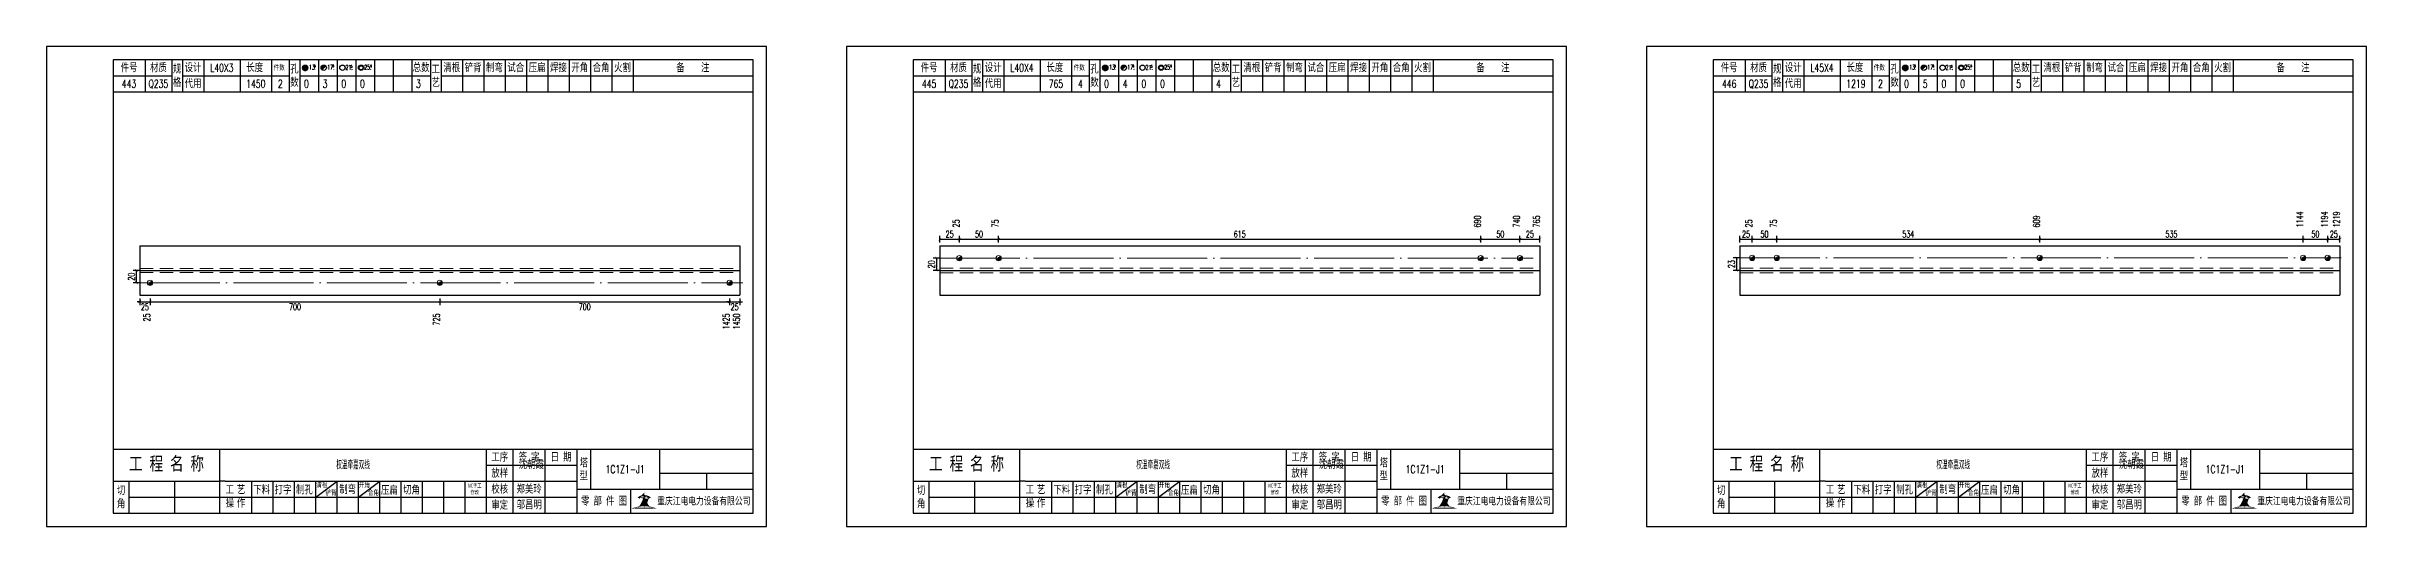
# Model space of a CAD drawing. Header units: millimetres. Extents: x -524 to 9570, y -2481 to 180.
# Drawn here: x 8100 to 8970, y -1800 to -1620 of the extents above; entities that cross this region are included whole.
import ezdxf
from ezdxf.enums import TextEntityAlignment as Align

# ---------------------------------------------------------------- set-up
doc = ezdxf.new("R2010")
doc.units = ezdxf.units.MM
doc.header["$LTSCALE"] = 20
doc.header["$PDMODE"] = 1
doc.linetypes.add('DASHDOT2X', pattern=[1.75, 1.5, -0.125, 0, -0.125])
doc.linetypes.add('HIDDEN', pattern=[0.375, 0.25, -0.125])
for name, color, linetype, lineweight in [('1', 7, 'Continuous', 25), ('11', 1, 'Continuous', 13), ('2', 1, 'HIDDEN', 13), ('5', 7, 'Continuous', 13), ('7', 3, 'DASHDOT2X', 13)]:
    doc.layers.add(name, color=color, linetype=linetype, lineweight=lineweight)
doc.styles.get("Standard").update_dxf_attribs({"font": 'simplex', "width": 0.7, "bigfont": 'gbhzfs.shx'})
doc.styles.add('SYMBOL_TXT', font='txt.shx', dxfattribs={"width": 0.6})
doc.styles.add('TITLE_TXT', font='simplex.shx', dxfattribs={"width": 0.75, "height": 2.5, "bigfont": 'gbhzfs.shx'})
doc.dimstyles.new('dimStyle4', dxfattribs={"dimtxt": 2.5, "dimasz": 1, "dimexe": 1.25, "dimexo": 0, "dimgap": 0.63, "dimtad": 2, "dimzin": 0, "dimdsep": 46, "dimtxsty": 'standard', "dimblk": 'ARCHTICK', "dimblk1": 'ARCHTICK', "dimblk2": 'ARCHTICK', "dimcen": 0.09, "dimadec": 0, "dimazin": 0, "dimtfac": 1, "dimtdec": 1, "dimtix": 1, "dimtmove": 2, "dimatfit": 3, "dimfxl": 0, "dimtolj": 1, "dimtzin": 0, "dimarcsym": 0})
doc.dimstyles.get("Standard").update_dxf_attribs({"dimtxt": 2.5, "dimasz": 1, "dimexe": 1.25, "dimexo": 0, "dimgap": 0.63, "dimtad": 1, "dimzin": 0, "dimdsep": 46, "dimtxsty": 'standard', "dimblk": 'ARCHTICK', "dimblk1": 'ARCHTICK', "dimblk2": 'ARCHTICK', "dimcen": 0.09, "dimadec": 0, "dimazin": 0, "dimtfac": 1, "dimtdec": 1, "dimtix": 1, "dimtmove": 2, "dimatfit": 3, "dimfxl": 0, "dimtolj": 1, "dimtzin": 0, "dimarcsym": 0})
pattern_1 = [(0, (-3, 0), (0, 0.0125), [])]

# ---------------------------------------------------------------- blocks, each defined once
blk = doc.blocks.new('M12_HOLE')
h = blk.add_hatch()
h.set_pattern_fill('LINE', scale=0.1, style=0)
h.set_pattern_definition(pattern_1)
h.paths.add_polyline_path([(-5, 0, 1), (-1, 0, 1)])
at = {"color": 7}
blk.add_circle((-3, 0), 2, dxfattribs=at)
at = {"color": 7, "attachment_point": 1, "style": 'SYMBOL_TXT'}
for s, insert, char_height, width in [('13\\f??|b0|i0|c0|p54;.', (-0.1, 2.1), 3.5, 5.707), ('5', (3.7, 2.3), 1.8, 2.931)]:
    blk.add_mtext(s, dxfattribs=dict(at, insert=insert, char_height=char_height, width=width))
blk = doc.blocks.new('M16_HOLE')
h = blk.add_hatch()
h.set_pattern_fill('LINE', scale=0.1, style=0)
h.set_pattern_definition(pattern_1)
h.paths.add_polyline_path([(-1.6, 1.4, 0.668179), (-5, 0, 0.198912), (-4.4, -1.4)])
at = {"color": 7}
blk.add_circle((-3, 0), 2, dxfattribs=at)
at = {"color": 7, "attachment_point": 1, "style": 'SYMBOL_TXT'}
for s, insert, char_height, width in [('17.', (-0.4, 2.1), 3.5, 6.316), ('5', (3.6, 2.3), 1.8, 1.822)]:
    blk.add_mtext(s, dxfattribs=dict(at, insert=insert, char_height=char_height, width=width))
blk = doc.blocks.new('M20_HOLE')
at = {"color": 7}
blk.add_circle((-3, 0), 2, dxfattribs=at)
at = {"color": 7, "attachment_point": 1, "style": 'SYMBOL_TXT'}
for s, insert, char_height, width in [('21.', (-0.7, 2), 3.5, 6.074), ('5', (3.3, 2), 1.8, 1.458)]:
    blk.add_mtext(s, dxfattribs=dict(at, insert=insert, char_height=char_height, width=width))
blk = doc.blocks.new('M24_HOLE')
at = {"color": 7}
for radius in [2, 1.5]:
    blk.add_circle((-3, 0), radius, dxfattribs=at)
at = {"color": 7, "attachment_point": 1, "style": 'SYMBOL_TXT'}
for s, insert, char_height, width in [('25.', (-0.7, 2.1), 3.5, 2.429), ('5', (3.9, 2.3), 1.8, 1.944)]:
    blk.add_mtext(s, dxfattribs=dict(at, insert=insert, char_height=char_height, width=width))
blk = doc.blocks.new('A$C1E394B87')
for p, q in [((270, 180), (0, 180)), ((0, 180), (0, 0)), ((270, 0), (270, 180)), ((0, 0), (270, 0))]:
    blk.add_line(p, q)
blk = doc.blocks.new('JgCard')
h = blk.add_hatch(color=256)
edge = h.paths.add_edge_path()
edge.add_arc((223.8, -21.85), 29.01, 79.81717, 89.27813)
edge.add_arc((224.53, -21.85), 29.01, 90.72187, 100.18283)
edge.add_arc((224.03, -3.83), 11.51, 89.30709, 113.69599, ccw=False)
edge.add_arc((224.31, -3.83), 11.51, 66.30401, 90.69291, ccw=False)
edge = h.paths.add_edge_path()
edge.add_arc((233.03, 13.18), 8.87, 191.52082, 219.69652)
edge.add_arc((215.3, 13.18), 8.87, 320.30348, 348.47918)
edge.add_arc((214.03, 11.43), 10.13, 338.13012, 359.91542)
edge.add_arc((234.3, 11.43), 10.13, 180.08458, 201.86988)
edge.add_line((225.94, 10.91), (225.66, 10.36))
edge.add_arc((224.17, 7.85), 3.96, 91.41975, 127.48272)
edge.add_arc((215.3, 13.18), 8.87, 351.08601, 357.28671)
edge.add_line((222.4, 10.91), (222.68, 10.36))
edge.add_line((222.68, 10.36), (221.77, 10.86))
edge.add_line((225.66, 10.36), (226.57, 10.86))
edge.add_arc((224.23, 7.88), 3.54, 93.80568, 121.28944)
edge.add_arc((224.1, 7.88), 3.54, 58.71056, 86.19432)
edge.add_arc((224.17, 7.85), 3.96, 52.53024, 88.60436)
edge.add_arc((233.03, 13.18), 8.87, 182.71329, 188.91372)
edge.add_line((224.17, 11.45), (224.17, 11.42))
blk.add_hatch(color=256).paths.add_polyline_path([(224.17, 11.42, 0.095344), (224.9, 7.66, -0.02858), (226.2, 7.52, -0.123563), (224.34, 11.41, -0.120499), (225.94, 10.91), (225.66, 10.36), (226.57, 10.86, 0.540242), (226.58, 10.99, 0.158716), (224.26, 11.81, -0.027061), (224.17, 12.76, -0.027062), (224.07, 11.81, 0.158666), (221.76, 10.99, 0.540176), (221.77, 10.86, -0.000006), (221.77, 10.86), (222.68, 10.36), (222.4, 10.91, -0.120499), (224, 11.41, -0.123563), (222.13, 7.52, -0.02858), (223.44, 7.66, 0.095344)])
for p, q in [((265, 175), (25, 175)), ((25, 175), (25, 5)), ((37, 175), (37, 163)), ((47, 175), (47, 163)), ((51, 175), (51, 163)), ((59, 175), (59, 163)), ((72.61, 175), (72.61, 163)), ((84.44, 175), (84.44, 163)), ((91, 175), (91, 163)), ((95, 175), (95, 163)), ((102, 175), (102, 163)), ((109, 175), (109, 163)), ((116, 175), (116, 163)), ((123, 175), (123, 163)), ((130, 175), (130, 163)), ((137, 175), (137, 163)), ((144, 175), (144, 163)), ((148, 175), (148, 163)), ((156, 175), (156, 163)), ((164, 175), (164, 163)), ((172, 175), (172, 163)), ((180, 175), (180, 163)), ((188, 175), (188, 163)), ((196, 175), (196, 163)), ((204, 175), (204, 163)), ((212, 175), (212, 163)), ((220, 175), (220, 163)), ((265, 5), (265, 175)), ((25, 169), (47, 169)), ((51, 169), (91, 169)), ((95, 169), (144, 169)), ((148, 169), (265, 169)), ((25, 163), (265, 163)), ((25, 29), (265, 29)), ((65, 17), (65, 29)), ((165, 5), (165, 29)), ((175, 5), (175, 29)), ((187, 5), (187, 29)), ((199, 5), (199, 29)), ((204, 29), (204, 14)), ((230, 14), (230, 29)), ((165, 23), (199, 23)), ((230, 20), (265, 20)), ((247.5, 20), (247.5, 14)), ((25, 17), (65, 17)), ((31, 5), (31, 17)), ((31, 11), (65, 11)), ((48, 17), (48, 5)), ((65, 5), (65, 17)), ((67, 17), (65, 17)), ((65, 11), (165, 11)), ((67, 17), (165, 17)), ((77, 5), (77, 17)), ((85, 5), (85, 17)), ((93, 5), (93, 17)), ((101, 5), (101, 17)), ((101, 11), (109, 17)), ((109, 5), (109, 17)), ((117, 5), (117, 17)), ((117, 11), (125, 17)), ((125, 5), (125, 17)), ((133, 5), (133, 17)), ((141, 5), (141, 17)), ((149, 5), (149, 17)), ((157, 5), (157, 17)), ((165, 17), (199, 17)), ((165, 11), (199, 11)), ((199, 14), (265, 14)), ((219.08, 14), (219.08, 5)), ((25, 5), (265, 5))]:
    blk.add_line(p, q)
blk.add_lwpolyline([(96.03, 171.99, -1), (98.03, 171.99, -1)], format="xyb", close=True)
for p in [(65.81, 166), (145, 96)]:
    blk.add_point(p)
blk.add_blockref('A$C1E394B87', (0, 0))
at = {"xscale": 0.5, "yscale": 0.5, "zscale": 0.5}
for name, p in [('M12_HOLE', (98.53, 171.99)), ('M16_HOLE', (105.5, 172)), ('M20_HOLE', (112.5, 172)), ('M24_HOLE', (119.5, 172))]:
    blk.add_blockref(name, p, dxfattribs=at)
at = {"attachment_point": 5, "style": 'TITLE_TXT'}
for s, insert, char_height, width in [('{\\fSimHei|b0|i0|c134|p2;件号}', (31, 172), 3, 15), ('{\\fSimHei|b0|i0|c134|p2;材质}', (42, 172), 3, 8), ('{\\fSimHei|b0|i0|c134|p2;设计}', (55, 172), 3, 8), ('{\\fSimHei|b0|i0|c134|p2;长度}', (78.12, 172.05), 3, 8), ('{\\fSimHei|b0|i0|c134|p2;总数}', (140.5, 172), 3, 7), ('{\\fSimHei|b0|i0|c134|p2;清根}', (152, 172), 3, 8), ('{\\fSimHei|b0|i0|c134|p2;铲背}', (160, 172), 3, 8), ('{\\fSimHei|b0|i0|c134|p2;制弯}', (168, 172), 3, 8), ('{\\fSimHei|b0|i0|c134|p2;试合}', (176, 172), 3, 8), ('{\\fSimHei|b0|i0|c134|p2;压扁}', (184, 172), 3, 8), ('{\\fSimHei|b0|i0|c134|p2;焊接}', (192, 172), 3, 8), ('{\\fSimHei|b0|i0|c134|p2;开角}', (200, 172), 3, 8), ('{\\fSimHei|b0|i0|c134|p2;合角}', (208, 172), 3, 8), ('{\\fSimHei|b0|i0|c134|p2;火割}', (216, 172), 3, 8), ('{\\fSimHei|b0|i0|c134|p2;备    注}', (242.4, 171.98), 3, 22), ('{\\fSimHei|b0|i0|c134|p2;规格}', (49, 169), 3, 4), ('{\\fSimHei|b0|i0|c134|p2;代用}', (55, 166), 3, 8), ('{\\fSimHei|b0|i0|c134|p2;件数}', (87.3, 172), 2, 8.8244), ('{\\fSimHei|b0|i0|c134|p2;孔数}', (93, 169), 3, 4), ('{\\fSimHei|b0|i0|c134|p2;工\\P艺}', (146, 169), 3, 4), ('{\\fSimHei|b0|i0|c134|p2;工 程 名 称}', (45.04, 23.34), 5, 47.3333), ('{\\fSimHei|b0|i0|c134|p2;工序}', (170, 26), 3, 10), ('{\\fSimHei|b0|i0|c134|p2;签 字}', (181, 26), 3, 12), ('{\\fSimHei|b0|i0|c134|p2;日 期}', (193, 26), 3, 12), ('{\\fSimHei|b0|i0|c134|p2;放样}', (170, 20), 3, 10), ('{\\fSimHei|b0|i0|c134|p2;^I沈朝霞}', (181.05, 23.28), 3, 12), ('{\\fSimHei|b0|i0|c134|p2;塔\\P型}', (201.5, 21.5), 3, 5), ('{\\fSimHei|b0|i0|c134|p2;切\\P角}', (28, 11), 3, 6), ('{\\fSimHei|b0|i0|c134|p2;工\\P操}', (68.78, 11.3), 3, 6), ('{\\fSimHei|b0|i0|c134|p2;艺\\P作}', (73.01, 11.3), 3, 6), ('{\\fSimHei|b0|i0|c134|p2;下料}', (80.74, 13.75), 3, 8), ('{\\fSimHei|b0|i0|c134|p2;打字}', (88.74, 13.75), 3, 8), ('{\\fSimHei|b0|i0|c134|p2;制孔}', (96.74, 13.75), 3, 8), ('{\\fSimHei|b0|i0|c134|p2;清根}', (103.31, 15.56), 2, 8), ('{\\fSimHei|b0|i0|c134|p2;铲背}', (106.7, 12.58), 2, 8), ('{\\fSimHei|b0|i0|c134|p2;制弯}', (112.95, 13.87), 3, 8), ('{\\fSimHei|b0|i0|c134|p2;开角}', (119.21, 15.54), 2, 8), ('{\\fSimHei|b0|i0|c134|p2;合角}', (122.6, 12.68), 2, 8), ('{\\fSimHei|b0|i0|c134|p2;压扁}', (128.59, 13.57), 3, 8), ('{\\fSimHei|b0|i0|c134|p2;切角}', (136.9, 13.69), 3, 8), ('{\\fSimHei|b0|i0|c134|p2;NC手工修改}', (160.63, 14.06), 1.5, 6.2041), ('{\\fSimHei|b0|i0|c134|p2;校核}', (170, 14), 3, 10), ('{\\fSimHei|b0|i0|c134|p2;审定}', (170, 8), 3, 10), ('{\\fSimHei|b0|i0|c134|p2;郑美玲}', (181, 14), 3, 12), ('{\\fSimHei|b0|i0|c134|p2;邬昌明}', (181.04, 8.12), 3, 12), ('{\\fSimHei|b0|i0|c134|p2;零 部 件 图}', (209.08, 9.5), 3, 30.7613), ('{\\fSimHei|b0|i0|c134|p2;重庆江电电力设备有限公司}', (246.51, 9.48), 2.772, 63.294)]:
    blk.add_mtext(s, dxfattribs=dict(at, insert=insert, char_height=char_height, width=width))
blk = doc.blocks.new('M16')
for p, q in [((-0.71, -0.71), (0.71, 0.71)), ((-0.4, 0), (0.4, 0)), ((0, 0.4), (0, -0.4))]:
    blk.add_line(p, q)
blk.add_circle((0, 0), 1)
for radius in [0.8, 0.6, 0.4, 0.2]:
    blk.add_arc((0, 0), radius, 225, 45)
blk = doc.blocks.new('_ArchTick')
at = {"color": 0, "linetype": 'ByBlock', "const_width": 0.15}
blk.add_lwpolyline([(-0.5, -0.5), (0.5, 0.5)], dxfattribs=at)
blk = doc.blocks.new('*D1356')
at = {"layer": '11', "color": 0, "lineweight": -2}
for p, q in [((8135, -1715.75), (8134, -1715.75)), ((8135, -1714.5), (8135, -1717)), ((8135, -1715.75), (8138.88, -1715.75)), ((8138.88, -1714.5), (8138.88, -1717)), ((8138.88, -1715.75), (8139.88, -1715.75))]:
    blk.add_line(p, q, dxfattribs=at)
at = {"layer": 'Defpoints', "color": 0}
for p in [(8135, -1714.5), (8138.88, -1714.5), (8138.88, -1715.75)]:
    blk.add_point(p, dxfattribs=at)
at = {"layer": '11', "color": 0, "lineweight": -2}
blk.add_blockref('_ArchTick', (8135, -1715.75), dxfattribs=at)
at = {"layer": '11', "color": 0, "lineweight": -2, "rotation": 180}
blk.add_blockref('_ArchTick', (8138.88, -1715.75), dxfattribs=at)
at = {"layer": '11', "color": 0, "insert": (8136.94, -1717.63), "char_height": 2.5, "attachment_point": 5}
blk.add_mtext('\\A1;25', dxfattribs=at)
blk = doc.blocks.new('*D1357')
at = {"layer": '11', "color": 0, "lineweight": -2}
for p, q in [((8138.88, -1714.5), (8138.88, -1717)), ((8138.88, -1715.75), (8247.54, -1715.75)), ((8247.54, -1714.5), (8247.54, -1717))]:
    blk.add_line(p, q, dxfattribs=at)
at = {"layer": 'Defpoints', "color": 0}
for p in [(8138.88, -1714.5), (8247.54, -1714.5), (8247.54, -1715.75)]:
    blk.add_point(p, dxfattribs=at)
at = {"layer": '11', "color": 0, "lineweight": -2, "rotation": 180}
blk.add_blockref('_ArchTick', (8138.88, -1715.75), dxfattribs=at)
at = {"layer": '11', "color": 0, "lineweight": -2}
blk.add_blockref('_ArchTick', (8247.54, -1715.75), dxfattribs=at)
at = {"layer": '11', "color": 0, "insert": (8193.21, -1717.63), "char_height": 2.5, "attachment_point": 5}
blk.add_mtext('\\A1;700', dxfattribs=at)
blk = doc.blocks.new('*D1358')
at = {"layer": '11', "color": 0, "lineweight": -2}
for p, q in [((8247.54, -1714.5), (8247.54, -1717)), ((8247.54, -1715.75), (8356.19, -1715.75)), ((8356.19, -1714.5), (8356.19, -1717))]:
    blk.add_line(p, q, dxfattribs=at)
at = {"layer": 'Defpoints', "color": 0}
for p in [(8247.54, -1714.5), (8356.19, -1714.5), (8356.19, -1715.75)]:
    blk.add_point(p, dxfattribs=at)
at = {"layer": '11', "color": 0, "lineweight": -2, "rotation": 180}
blk.add_blockref('_ArchTick', (8247.54, -1715.75), dxfattribs=at)
at = {"layer": '11', "color": 0, "lineweight": -2}
blk.add_blockref('_ArchTick', (8356.19, -1715.75), dxfattribs=at)
at = {"layer": '11', "color": 0, "insert": (8301.86, -1717.63), "char_height": 2.5, "attachment_point": 5}
blk.add_mtext('\\A1;700', dxfattribs=at)
blk = doc.blocks.new('*D1359')
at = {"layer": '11', "color": 0, "lineweight": -2}
for p, q in [((8356.19, -1715.75), (8355.19, -1715.75)), ((8356.19, -1714.5), (8356.19, -1717)), ((8356.19, -1715.75), (8360, -1715.75)), ((8360, -1714.5), (8360, -1717)), ((8360, -1715.75), (8361, -1715.75))]:
    blk.add_line(p, q, dxfattribs=at)
at = {"layer": 'Defpoints', "color": 0}
for p in [(8356.19, -1714.5), (8360, -1714.5), (8360, -1715.75)]:
    blk.add_point(p, dxfattribs=at)
at = {"layer": '11', "color": 0, "lineweight": -2}
blk.add_blockref('_ArchTick', (8356.19, -1715.75), dxfattribs=at)
at = {"layer": '11', "color": 0, "lineweight": -2, "rotation": 180}
blk.add_blockref('_ArchTick', (8360, -1715.75), dxfattribs=at)
at = {"layer": '11', "color": 0, "insert": (8358.1, -1717.63), "char_height": 2.5, "attachment_point": 5}
blk.add_mtext('\\A1;25', dxfattribs=at)
blk = doc.blocks.new('*D1366')
at = {"layer": '1', "color": 0, "lineweight": -2}
for p, q in [((8434.75, -1699.38), (8432.5, -1699.38)), ((8434.75, -1704), (8432.5, -1704)), ((8433.75, -1699.38), (8433.75, -1704))]:
    blk.add_line(p, q, dxfattribs=at)
at = {"layer": 'Defpoints', "color": 0}
for p in [(8433.75, -1704), (8434.75, -1699.38), (8434.75, -1704)]:
    blk.add_point(p, dxfattribs=at)
at = {"layer": '1', "color": 0, "lineweight": -2}
for p, rotation in [((8433.75, -1699.38), 90), ((8433.75, -1704), 270)]:
    blk.add_blockref('_ArchTick', p, dxfattribs=dict(at, rotation=rotation))
at = {"layer": '1', "color": 0, "insert": (8431.87, -1701.69), "char_height": 2.5, "attachment_point": 5, "rotation": 90}
blk.add_mtext('\\A1;20', dxfattribs=at)
blk = doc.blocks.new('*D1373')
at = {"layer": '1', "color": 0, "lineweight": -2}
for p, q in [((8734.75, -1699.27), (8732.5, -1699.27)), ((8734.75, -1704), (8732.5, -1704)), ((8733.75, -1699.27), (8733.75, -1704))]:
    blk.add_line(p, q, dxfattribs=at)
at = {"layer": 'Defpoints', "color": 0}
for p in [(8733.75, -1704), (8734.75, -1699.27), (8734.75, -1704)]:
    blk.add_point(p, dxfattribs=at)
at = {"layer": '1', "color": 0, "lineweight": -2}
for p, rotation in [((8733.75, -1699.27), 90), ((8733.75, -1704), 270)]:
    blk.add_blockref('_ArchTick', p, dxfattribs=dict(at, rotation=rotation))
at = {"layer": '1', "color": 0, "insert": (8731.87, -1701.64), "char_height": 2.5, "attachment_point": 5, "rotation": 90}
blk.add_mtext('\\A1;23', dxfattribs=at)

msp = doc.modelspace()

# ---------------------------------------------------------------- linework, layer by layer
at = {"layer": '1'}
for p, q in [((8135, -1694.75), (8135, -1713.25)), ((8135, -1694.75), (8360, -1694.75)), ((8360, -1694.75), (8360, -1713.25)), ((8435, -1694.75), (8435, -1713.25)), ((8435, -1694.75), (8660, -1694.75)), ((8660, -1694.75), (8660, -1713.25)), ((8735, -1694.75), (8735, -1713.25)), ((8735, -1694.75), (8960, -1694.75)), ((8960, -1694.75), (8960, -1713.25)), ((8135, -1704), (8360, -1704)), ((8435, -1704), (8660, -1704)), ((8735, -1704), (8960, -1704)), ((8135, -1713.25), (8360, -1713.25)), ((8435, -1713.25), (8660, -1713.25)), ((8735, -1713.25), (8960, -1713.25))]:
    msp.add_line(p, q, dxfattribs=at)
at = {"layer": '2'}
for p, q in [((8135, -1703.306), (8360, -1703.306)), ((8135, -1704.694), (8360, -1704.694)), ((8435, -1703.075), (8660, -1703.075)), ((8435, -1704.925), (8660, -1704.925)), ((8735, -1703.178), (8960, -1703.178)), ((8735, -1704.822), (8960, -1704.822))]:
    msp.add_line(p, q, dxfattribs=at)
at = {"layer": '7'}
for p, q in [((8435, -1699.375), (8657.538, -1699.375)), ((8735, -1699.272), (8960.441, -1699.272)), ((8135, -1708.625), (8361.191, -1708.625))]:
    msp.add_line(p, q, dxfattribs=at)

# ---------------------------------------------------------------- block references
at = {"layer": '1'}
for p in [(8100, -1800), (8400, -1800), (8700, -1800)]:
    msp.add_blockref('JgCard', p, dxfattribs=at)
at = {"layer": '5'}
for p in [(8442.349, -1699.375), (8457.048, -1699.375), (8637.839, -1699.375), (8652.538, -1699.375), (8739.616, -1699.272), (8748.847, -1699.272), (8847.436, -1699.272), (8946.21, -1699.272), (8955.441, -1699.272), (8138.881, -1708.625), (8247.536, -1708.625), (8356.191, -1708.625)]:
    msp.add_blockref('M16', p, dxfattribs=at)

# ---------------------------------------------------------------- texts
at = {"layer": '1', "width": 0.7}
for s, p in [('L40X3', (8165.805, -1628)), ('L40X4', (8465.805, -1628)), ('L45X4', (8765.805, -1628)), ('443', (8131, -1634)), ('Q235', (8142, -1634)), ('1450', (8178.523, -1634)), ('2', (8187.718, -1634)), ('0', (8197.5, -1634)), ('3', (8204.5, -1634)), ('0', (8211.5, -1634)), ('0', (8218.5, -1634)), ('3', (8239.5, -1634)), ('445', (8431, -1634)), ('Q235', (8442, -1634)), ('765', (8478.523, -1634)), ('4', (8487.718, -1634)), ('0', (8497.5, -1634)), ('4', (8504.5, -1634)), ('0', (8511.5, -1634)), ('0', (8518.5, -1634)), ('4', (8539.5, -1634)), ('446', (8731, -1634)), ('Q235', (8742, -1634)), ('1219', (8778.523, -1634)), ('2', (8787.718, -1634)), ('0', (8797.5, -1634)), ('5', (8804.5, -1634)), ('0', (8811.5, -1634)), ('0', (8818.5, -1634)), ('5', (8839.5, -1634)), ('权温牵嘉双线', (8215, -1777)), ('1C1Z1-J1', (8317, -1778.5)), ('权温牵嘉双线', (8515, -1777)), ('1C1Z1-J1', (8617, -1778.5)), ('权温牵嘉双线', (8815, -1777)), ('1C1Z1-J1', (8917, -1778.5))]:
    msp.add_text(s, height=3, dxfattribs=at).set_placement(p, align=Align.MIDDLE_CENTER)
for s, p in [('25', (8442.349, -1687.875)), ('75', (8457.048, -1687.875)), ('690', (8637.839, -1687.875)), ('740', (8652.538, -1687.875)), ('765', (8660, -1687.875)), ('25', (8739.616, -1687.875)), ('75', (8748.847, -1687.875)), ('609', (8847.436, -1687.875)), ('1144', (8946.21, -1687.875)), ('1194', (8955.441, -1687.875)), ('1219', (8960, -1687.875))]:
    msp.add_text(s, height=2.5, rotation=90, dxfattribs=at).set_placement(p)
for s, p in [('25', (8138.881, -1720.125)), ('725', (8247.536, -1720.125)), ('1425', (8356.191, -1720.125)), ('1450', (8360, -1720.125))]:
    msp.add_text(s, height=2.5, rotation=90, dxfattribs=at).set_placement(p, align=Align.RIGHT)

# ---------------------------------------------------------------- dimensions: what is measured, and where the dimension line sits
at = {"layer": '1'}
msp.add_linear_dim(base=(8133.75, -1704), p1=(8134.75, -1708.625), p2=(8134.75, -1704), angle=90, text='20', dimstyle='standard', override={"dimtxt": 2.5}, dxfattribs=at).render()
for base, p1, p2, text, picture, middle in [((8433.75, -1704), (8434.75, -1699.375), (8434.75, -1704), '20', '*D1366', (8431.87, -1701.688)), ((8733.75, -1704), (8734.75, -1699.272), (8734.75, -1704), '23', '*D1373', (8731.87, -1701.636))]:
    dim = msp.add_linear_dim(base=base, p1=p1, p2=p2, angle=90, text=text, dimstyle='standard', override={"dimtxt": 2.5}, dxfattribs=at)
    dim.commit()
    dim.dimension.update_dxf_attribs({"geometry": picture, "text_midpoint": middle})
at = {"layer": '11'}
for base, p1, p2, text in [((8442.349, -1692.25), (8435, -1693.5), (8442.349, -1693.5), '25'), ((8457.048, -1692.25), (8442.349, -1693.5), (8457.048, -1693.5), '50'), ((8637.839, -1692.25), (8457.048, -1693.5), (8637.839, -1693.5), '615'), ((8652.538, -1692.25), (8637.839, -1693.5), (8652.538, -1693.5), '50'), ((8660, -1692.25), (8652.538, -1693.5), (8660, -1693.5), '25'), ((8739.616, -1692.25), (8735, -1693.5), (8739.616, -1693.5), '25'), ((8748.847, -1692.25), (8739.616, -1693.5), (8748.847, -1693.5), '50'), ((8847.436, -1692.25), (8748.847, -1693.5), (8847.436, -1693.5), '534'), ((8946.21, -1692.25), (8847.436, -1693.5), (8946.21, -1693.5), '535'), ((8955.441, -1692.25), (8946.21, -1693.5), (8955.441, -1693.5), '50'), ((8960, -1692.25), (8955.441, -1693.5), (8960, -1693.5), '25')]:
    msp.add_linear_dim(base=base, p1=p1, p2=p2, text=text, dimstyle='standard', override={"dimtxt": 2.5}, dxfattribs=at).render()
for base, p1, p2, text, picture, middle in [((8138.881, -1715.75), (8135, -1714.5), (8138.881, -1714.5), '25', '*D1356', (8136.94, -1717.63)), ((8247.536, -1715.75), (8138.881, -1714.5), (8247.536, -1714.5), '700', '*D1357', (8193.208, -1717.63)), ((8356.191, -1715.75), (8247.536, -1714.5), (8356.191, -1714.5), '700', '*D1358', (8301.863, -1717.63)), ((8360, -1715.75), (8356.191, -1714.5), (8360, -1714.5), '25', '*D1359', (8358.095, -1717.63))]:
    dim = msp.add_linear_dim(base=base, p1=p1, p2=p2, text=text, dimstyle='dimStyle4', override={"dimtxt": 2.5}, dxfattribs=at)
    dim.commit()
    dim.dimension.update_dxf_attribs({"geometry": picture, "text_midpoint": middle})

doc.saveas('drawing.dxf')
